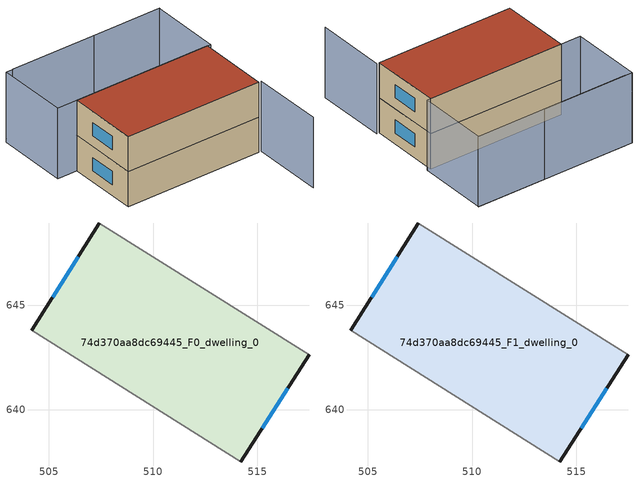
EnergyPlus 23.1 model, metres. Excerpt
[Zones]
74d370aa8dc69445_F0_dwelling_0
 floor ground (EU_floor_Construction): 517.48,642.63 514.21,637.49 504.17,643.79 507.43,648.94 z0
 wall outside (EU_wall_Construction): 514.21,637.49 517.48,642.63 / 507.43,648.94 504.17,643.79 z0:3
 wall adiabatic (EU_wall_Construction): 517.48,642.63 507.43,648.94 / 504.17,643.79 514.21,637.49 z0:3
 window (EU_Window_Construction): 515.23,639.09 516.46,641.03 / 506.41,647.34 505.18,645.4 z0.93:2.07
74d370aa8dc69445_F1_dwelling_0
 floor to 74d370aa8dc69445_F0_dwelling_0 (EU_floor_Construction): 517.48,642.63 514.21,637.49 504.17,643.79 507.43,648.94 z3
 wall outside (EU_wall_Construction): 514.21,637.49 517.48,642.63 / 507.43,648.94 504.17,643.79 z3:6
 wall adiabatic (EU_wall_Construction): 517.48,642.63 507.43,648.94 / 504.17,643.79 514.21,637.49 z3:6
 window (EU_Window_Construction): 515.23,639.09 516.46,641.03 / 506.41,647.34 505.18,645.4 z3.93:5.07
 roof outside (EU_roof_Construction): 514.21,637.49 517.48,642.63 507.43,648.94 504.17,643.79 z6
shading: 521.03,647.6 509.72,654.7 / 514.41,637.36 511.17,632.2 / 517.76,642.46 505.96,649.86 / 505.96,649.86 509.2,655.03 / 509.2,655.03 521,647.62 / 521,647.62 517.76,642.46 z0:6
[Building]
EU S2 Campaign: North Axis=0; Terrain=City; Solar Distribution=FullExterior
[Site:Location]
Montreal-Trudeau.Intl.AP: Latitude=45.4667; Longitude=-73.75; Time Zone=-5; Elevation=36
[SizingPeriod:WeatherFileDays]
AnnualSizingPeriod: Begin Month=1; Begin Day of Month=1; End Month=12; End Day of Month=31; Day of Week for Start Day=Monday; Use Weather File Daylight Saving Period=No; Use Weather File Rain and Snow Indicators=No
[MATERIAL]
EU_InternalMass_Material: Roughness=MediumRough; Thickness=0.1; Conductivity=1; Density=1800; Specific Heat=900; Thermal Absorptance=0.9; Solar Absorptance=0.7; Visible Absorptance=0.7
[MATERIAL:NOMASS] Roughness=MediumRough; Thermal Absorptance=0.9; Solar Absorptance=0.7; Visible Absorptance=0.7
Name | Thermal Resistance
EU_wall_NoMass; EU_floor_NoMass | 1.51479
EU_roof_NoMass | 2.84114
[WINDOWMATERIAL:SIMPLEGLAZINGSYSTEM]
EU_Window_SimpleGlazing: UFactor=3.53504; Solar Heat Gain Coefficient=0.8; Visible Transmittance=0.8
[CONSTRUCTION]
EU_wall_Construction: EU_wall_NoMass
EU_roof_Construction: EU_roof_NoMass
EU_floor_Construction: EU_floor_NoMass
EU_Window_Construction: EU_Window_SimpleGlazing
EU_InternalMass_Construction: EU_InternalMass_Material
[ZONE] Type=1; Multiplier=1; Ceiling Height=autocalculate; Volume=216.929; Floor Area=autocalculate; Part of Total Floor Area=Yes
74d370aa8dc69445_F0_dwelling_0; 74d370aa8dc69445_F1_dwelling_0
[INTERNALMASS] Construction=EU_InternalMass_Construction; Surface Area=72.3095
Name | Zone or ZoneList
74d370aa8dc69445_F0_dwelling_0_EU_InternalMass | 74d370aa8dc69445_F0_dwelling_0
74d370aa8dc69445_F1_dwelling_0_EU_InternalMass | 74d370aa8dc69445_F1_dwelling_0
[OTHEREQUIPMENT] Fuel Type=Electricity; Design Level Calculation Method=Watts/Area; Power per Zone Floor Area=1; Fraction Latent=0; Fraction Radiant=0; Fraction Lost=0; Carbon Dioxide Generation Rate=0; EndUse Subcategory=EU_Step8_InternalGains
Name | Zone or ZoneList or Space or SpaceList | Schedule
EU_Step8_InternalGain_74d370aa8dc69445_F0_dwelling_0_f000 | 74d370aa8dc69445_F0_dwelling_0 | EU_Step8_GainSchedule_74d370aa8dc69445_F0_dwelling_0_f000
EU_Step8_InternalGain_74d370aa8dc69445_F1_dwelling_0_f000 | 74d370aa8dc69445_F1_dwelling_0 | EU_Step8_GainSchedule_74d370aa8dc69445_F1_dwelling_0_f000
[ZONEVENTILATION:DESIGNFLOWRATE] Schedule=EU_AlwaysOn; Design Flow Rate Calculation Method=AirChanges/Hour; Air Changes per Hour=0.775154; Ventilation Type=Natural; Fan Pressure Rise=0; Fan Total Efficiency=1; Constant Term Coefficient=1; Temperature Term Coefficient=0; Velocity Term Coefficient=0; Velocity Squared Term Coefficient=0; Minimum Indoor Temperature=-100; Maximum Indoor Temperature=100; Delta Temperature=-100; Minimum Outdoor Temperature=-100; Maximum Outdoor Temperature=100; Maximum Wind Speed=40
Name | Zone or ZoneList or Space or SpaceList
EU_ConstantAir_74d370aa8dc69445_F0_dwelling_0 | 74d370aa8dc69445_F0_dwelling_0
EU_ConstantAir_74d370aa8dc69445_F1_dwelling_0 | 74d370aa8dc69445_F1_dwelling_0
[HVACTEMPLATE:THERMOSTAT] Constant Heating Setpoint=20; Constant Cooling Setpoint=50
EU_HeatOnly_74d370aa8dc69445_F0_dwelling_0; EU_HeatOnly_74d370aa8dc69445_F1_dwelling_0
[HVACTEMPLATE:ZONE:IDEALLOADSAIRSYSTEM] System Availability Schedule=EU_AlwaysOn; Maximum Heating Supply Air Temperature=50; Minimum Cooling Supply Air Temperature=13; Maximum Heating Supply Air Humidity Ratio=0.0156; Minimum Cooling Supply Air Humidity Ratio=0.0077; Heating Limit=NoLimit; Cooling Limit=NoLimit; Heating Availability Schedule=EU_AlwaysOn; Cooling Availability Schedule=EU_CoolingOff; Dehumidification Control Type=ConstantSensibleHeatRatio; Cooling Sensible Heat Ratio=0.7; Dehumidification Setpoint=60; Humidification Control Type=None; Humidification Setpoint=30; Outdoor Air Method=None; Outdoor Air Flow Rate per Person=0.00944; Outdoor Air Flow Rate per Zone Floor Area=0; Outdoor Air Flow Rate per Zone=0; Demand Controlled Ventilation Type=None; Outdoor Air Economizer Type=NoEconomizer; Heat Recovery Type=None; Sensible Heat Recovery Effectiveness=0.7; Latent Heat Recovery Effectiveness=0.65
Name | Template Thermostat
74d370aa8dc69445_F0_dwelling_0 | EU_HeatOnly_74d370aa8dc69445_F0_dwelling_0
74d370aa8dc69445_F1_dwelling_0 | EU_HeatOnly_74d370aa8dc69445_F1_dwelling_0
[SIZING:ZONE] Zone Cooling Design Supply Air Temperature Input Method=SupplyAirTemperature; Zone Cooling Design Supply Air Temperature=13; Zone Heating Design Supply Air Temperature Input Method=SupplyAirTemperature; Zone Heating Design Supply Air Temperature=50; Zone Cooling Design Supply Air Humidity Ratio=0.008; Zone Heating Design Supply Air Humidity Ratio=0.008; Cooling Design Air Flow Method=DesignDay; Cooling Design Air Flow Rate=0; Cooling Minimum Air Flow per Zone Floor Area=0.000762; Cooling Minimum Air Flow=0; Cooling Minimum Air Flow Fraction=0.2; Heating Design Air Flow Method=DesignDay; Heating Design Air Flow Rate=0; Heating Maximum Air Flow per Zone Floor Area=0.002032; Heating Maximum Air Flow=0.141576; Heating Maximum Air Flow Fraction=0.3; Account for Dedicated Outdoor Air System=No; Dedicated Outdoor Air System Control Strategy=NeutralSupplyAir; Dedicated Outdoor Air Low Setpoint Temperature for Design=autosize; Dedicated Outdoor Air High Setpoint Temperature for Design=autosize; Zone Load Sizing Method=Sensible Load Only No Latent Load; Zone Latent Cooling Design Supply Air Humidity Ratio Input Method=HumidityRatioDifference; Zone Cooling Design Supply Air Humidity Ratio Difference=0.005; Zone Latent Heating Design Supply Air Humidity Ratio Input Method=HumidityRatioDifference; Zone Humidification Design Supply Air Humidity Ratio Difference=0.005
74d370aa8dc69445_F0_dwelling_0; 74d370aa8dc69445_F1_dwelling_0
[SCHEDULE:CONSTANT]
Name | Hourly Value
EU_AlwaysOn | 1
EU_CoolingOff | 0
[SCHEDULE:FILE] Column Number=1; Rows to Skip at Top=0; Number of Hours of Data=8760; Column Separator=Comma; Interpolate to Timestep=No; Minutes per Item=60; Adjust Schedule for Daylight Savings=Yes
Name | File
EU_Step8_GainSchedule_74d370aa8dc69445_F0_dwelling_0_f000 | ../../schedules/74d370aa8dc69445/74d370aa8dc69445_F0_dwelling_0_f000_gain.csv
EU_Step8_GainSchedule_74d370aa8dc69445_F1_dwelling_0_f000 | ../../schedules/74d370aa8dc69445/74d370aa8dc69445_F1_dwelling_0_f000_gain.csv
